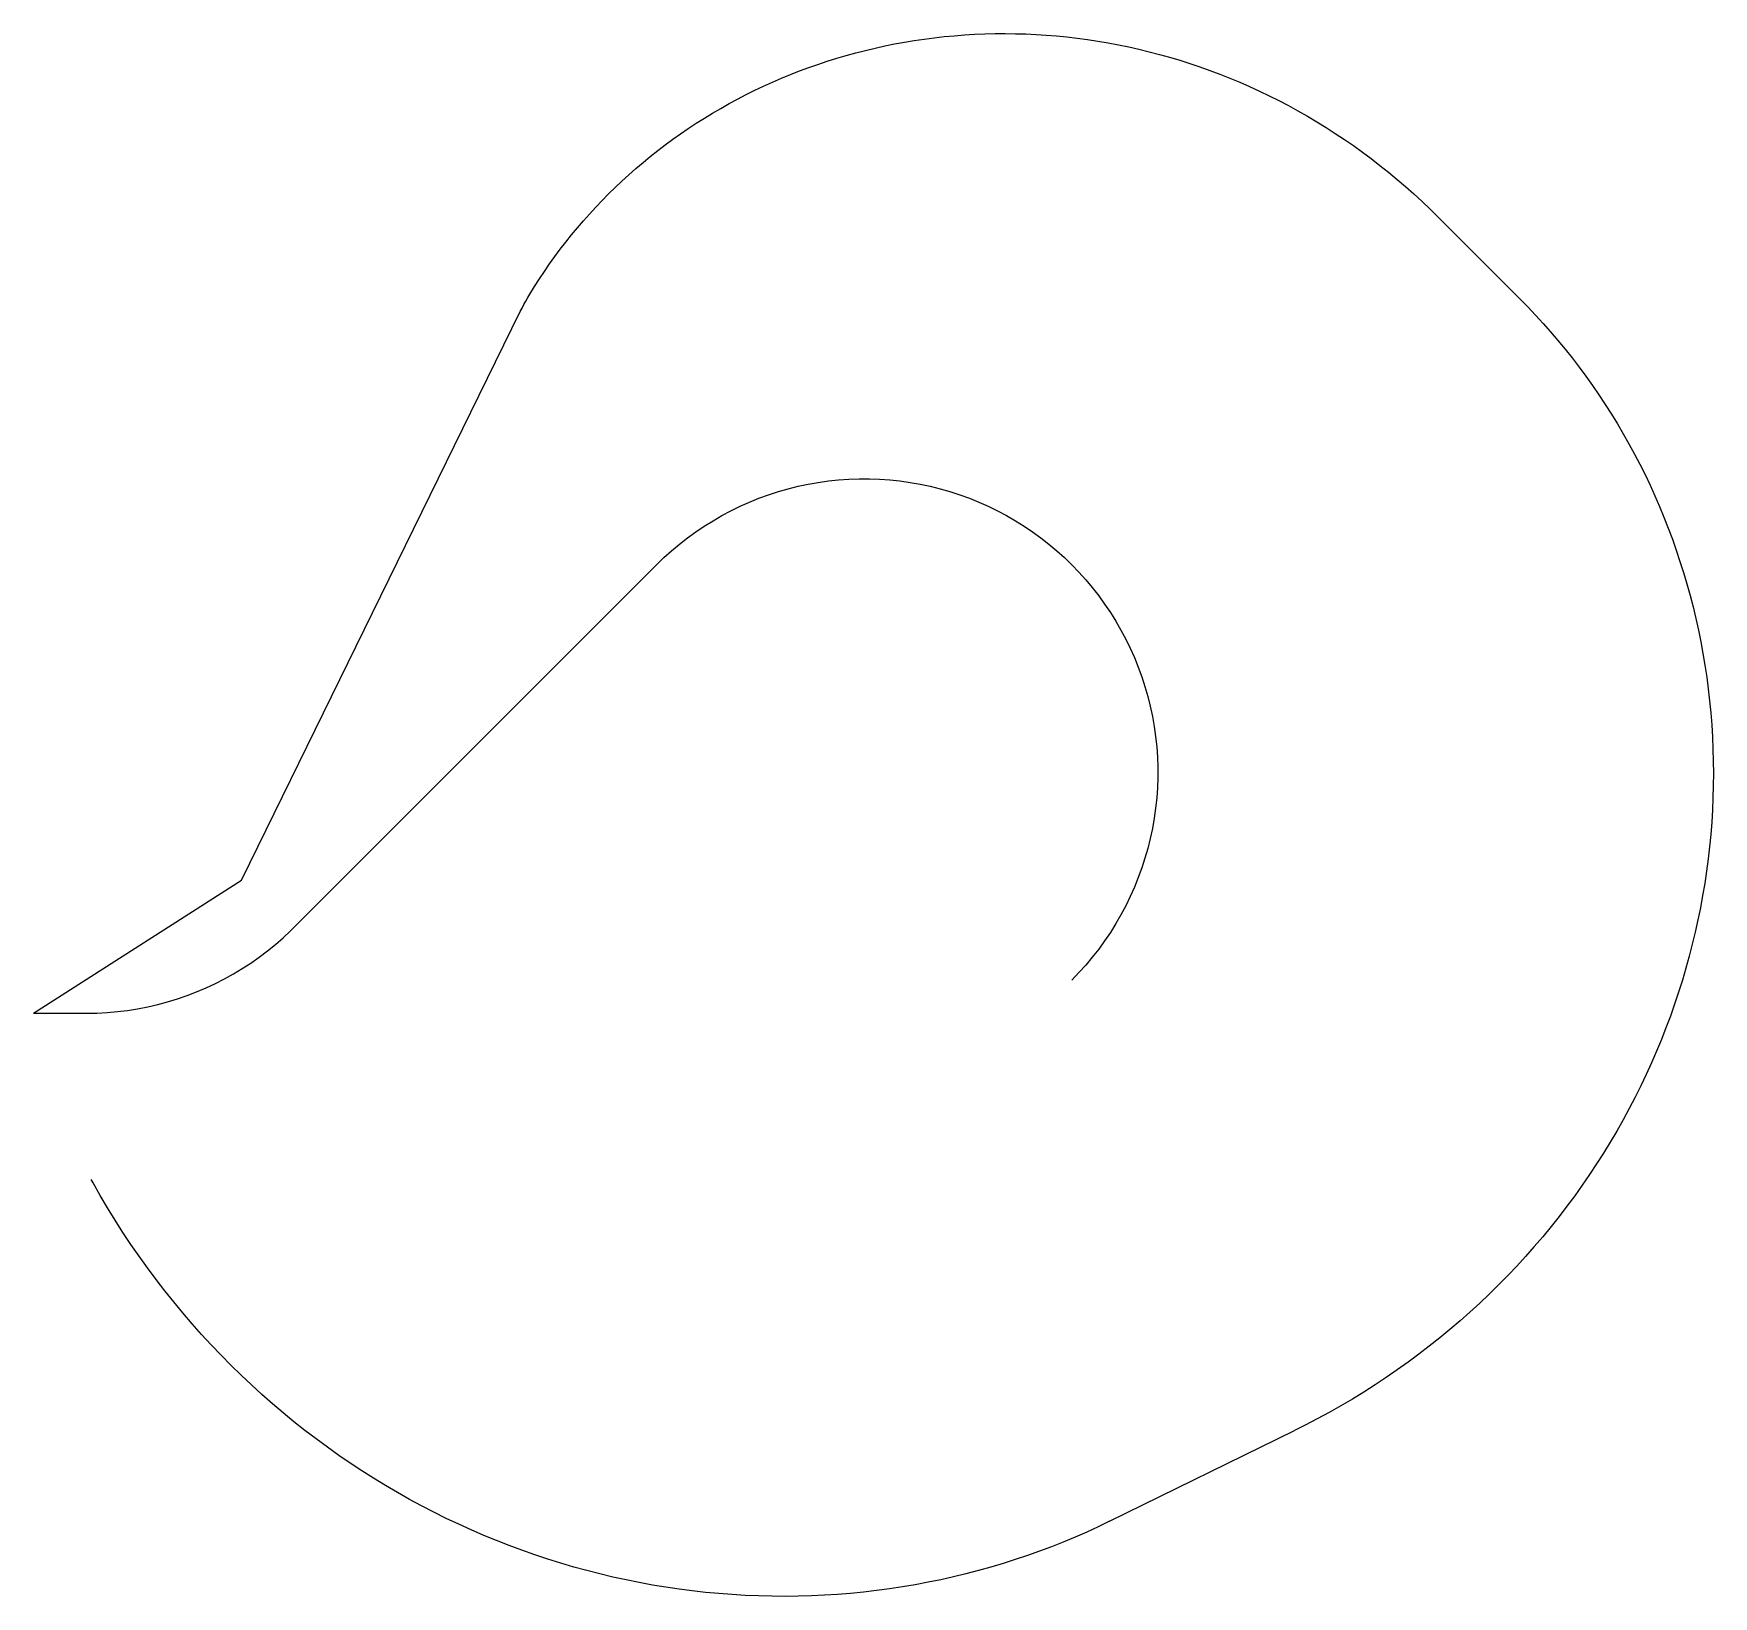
# Model space of a CAD drawing. Header units: metres. Extents: x 0 to 20017, y -6948 to 11670.
import ezdxf

# ---------------------------------------------------------------- set-up
doc = ezdxf.new("R2010")
doc.units = ezdxf.units.M

msp = doc.modelspace()

# ---------------------------------------------------------------- linework, layer by layer
at = {"layer": 'NorminalTrack', "color": 1}
msp.add_lwpolyline([(0, 0), (632, 0), (632, 0), (755, 2), (876, 9), (998, 19), (1119, 34), (1240, 53), (1360, 76), (1479, 104), (1597, 136), (1713, 171), (1829, 211), (1943, 255), (2055, 302), (2166, 354), (2275, 409), (2382, 469), (2486, 532), (2589, 598), (2689, 668), (2786, 742), (2881, 818), (2973, 899), (3063, 982), (3106, 1025), (3106, 1025), (7424, 5342), (7424, 5342), (7512, 5427), (7603, 5509), (7696, 5587), (7792, 5663), (7891, 5734), (7992, 5803), (8096, 5867), (8202, 5928), (8309, 5986), (8419, 6039), (8531, 6089), (8644, 6135), (8759, 6177), (8875, 6214), (8992, 6248), (9111, 6277), (9230, 6303), (9350, 6324), (9471, 6341), (9593, 6354), (9715, 6362), (9837, 6367), (9959, 6367), (10081, 6362), (10203, 6354), (10324, 6341), (10445, 6324), (10565, 6303), (10685, 6277), (10803, 6248), (10920, 6214), (11037, 6177), (11151, 6135), (11265, 6089), (11376, 6039), (11486, 5986), (11594, 5928), (11699, 5867), (11803, 5803), (11904, 5734), (12003, 5663), (12099, 5587), (12193, 5509), (12283, 5427), (12371, 5342), (12456, 5255), (12538, 5164), (12616, 5070), (12692, 4974), (12763, 4875), (12832, 4774), (12896, 4671), (12957, 4565), (13015, 4457), (13068, 4347), (13118, 4236), (13164, 4122), (13205, 4008), (13243, 3892), (13277, 3774), (13306, 3656), (13332, 3536), (13353, 3416), (13370, 3295), (13383, 3174), (13391, 3052), (13395, 2930), (13395, 2808), (13391, 2686), (13383, 2564), (13370, 2442), (13353, 2322), (13332, 2201), (13306, 2082), (13277, 1963), (13243, 1846), (13205, 1730), (13164, 1615), (13118, 1502), (13068, 1390), (13015, 1281), (12957, 1173), (12896, 1067), (12832, 963), (12763, 862), (12692, 763), (12616, 667), (12538, 574), (12456, 483), (12371, 395)], dxfattribs=at)
at = {"layer": 'SubLines', "color": 5}
for p, q in [((16725, 9496), (17712, 8510)), ((12822, -6053), (15027, -4971))]:
    msp.add_line(p, q, dxfattribs=at)
msp.add_lwpolyline([(0, 0), (2478, 1585), (5800, 8358), (5821, 8400), (5843, 8443), (5866, 8484), (5889, 8526), (5914, 8567)], dxfattribs=at)
at = {"layer": 'WindSpiral', "color": 3}
for points in [[(5914, 8567), (5970, 8658), (6028, 8748), (6087, 8838), (6149, 8927), (6211, 9015), (6276, 9101), (6342, 9187), (6410, 9272), (6480, 9357), (6551, 9440), (6624, 9521), (6698, 9602), (6774, 9682), (6852, 9761), (6931, 9838), (7011, 9914), (7094, 9989), (7177, 10063), (7262, 10135), (7349, 10206), (7437, 10276), (7526, 10344), (7617, 10411), (7709, 10476), (7802, 10540), (7897, 10602), (7993, 10663), (8090, 10723), (8189, 10780), (8288, 10836), (8389, 10891), (8492, 10944), (8595, 10995), (8699, 11044), (8805, 11092), (8911, 11138), (9018, 11183), (9127, 11225), (9236, 11266), (9347, 11304), (9458, 11341), (9570, 11377), (9683, 11410), (9797, 11441), (9912, 11470), (10027, 11498), (10143, 11523), (10260, 11547), (10377, 11568), (10495, 11588), (10614, 11605), (10733, 11621), (10852, 11634), (10972, 11645), (11093, 11654), (11214, 11662), (11335, 11667), (11457, 11670), (11579, 11670), (11701, 11669), (11823, 11666), (11945, 11660), (12068, 11652), (12191, 11642), (12314, 11630), (12437, 11616), (12559, 11599), (12682, 11581), (12805, 11560), (12927, 11537), (13050, 11512), (13172, 11485), (13294, 11455), (13415, 11423), (13537, 11389), (13658, 11353), (13778, 11315), (13898, 11274), (14018, 11232), (14137, 11187), (14256, 11140), (14373, 11091), (14491, 11040), (14607, 10986), (14723, 10931), (14838, 10873), (14953, 10813), (15066, 10751), (15179, 10687), (15290, 10621), (15401, 10553), (15511, 10482), (15620, 10410), (15727, 10336), (15834, 10259), (15939, 10181), (16043, 10101), (16146, 10019), (16248, 9934), (16349, 9848), (16448, 9760), (16546, 9670), (16642, 9578), (16725, 9496)], [(17712, 8510), (17805, 8414), (17897, 8317), (17988, 8218), (18077, 8118), (18164, 8015), (18250, 7911), (18334, 7806), (18417, 7698), (18497, 7589), (18576, 7479), (18653, 7366), (18729, 7253), (18802, 7137), (18874, 7021), (18943, 6902), (19011, 6783), (19077, 6662), (19140, 6539), (19202, 6416), (19262, 6291), (19319, 6165), (19375, 6037), (19428, 5909), (19479, 5779), (19528, 5648), (19575, 5516), (19619, 5383), (19661, 5249), (19701, 5114), (19739, 4978), (19774, 4841), (19807, 4704), (19838, 4565), (19866, 4426), (19892, 4286), (19916, 4146), (19937, 4004), (19956, 3863), (19972, 3720), (19986, 3577), (19997, 3434), (20006, 3290), (20012, 3146), (20016, 3001), (20017, 2857), (20016, 2711), (20012, 2566), (20006, 2421), (19997, 2275), (19985, 2129), (19971, 1984), (19955, 1838), (19936, 1692), (19914, 1547), (19889, 1402), (19863, 1256), (19833, 1111), (19801, 967), (19766, 822), (19729, 679), (19689, 535), (19647, 392), (19602, 249), (19554, 107), (19504, -34), (19452, -175), (19397, -315), (19339, -454), (19279, -592), (19216, -730), (19151, -867), (19083, -1002), (19013, -1137), (18940, -1271), (18865, -1404), (18788, -1535), (18708, -1666), (18625, -1795), (18541, -1923), (18454, -2050), (18364, -2175), (18272, -2299), (18178, -2422), (18082, -2543), (17983, -2663), (17882, -2781), (17779, -2897), (17674, -3012), (17567, -3125), (17457, -3237), (17345, -3347), (17232, -3455), (17116, -3561), (16998, -3665), (16878, -3767), (16756, -3868), (16632, -3966), (16507, -4063), (16379, -4157), (16250, -4249), (16119, -4340), (15986, -4428), (15851, -4513), (15715, -4597), (15577, -4678), (15437, -4757), (15296, -4834), (15153, -4908), (15027, -4971)], [(12822, -6053), (12686, -6118), (12549, -6181), (12410, -6241), (12270, -6300), (12129, -6356), (11986, -6409), (11843, -6460), (11698, -6509), (11553, -6556), (11406, -6599), (11258, -6641), (11109, -6679), (10960, -6716), (10809, -6749), (10658, -6780), (10506, -6809), (10353, -6835), (10200, -6858), (10046, -6879), (9891, -6897), (9736, -6912), (9580, -6925), (9424, -6935), (9268, -6942), (9111, -6946), (8954, -6948), (8796, -6947), (8638, -6943), (8481, -6936), (8323, -6927), (8165, -6915), (8007, -6900), (7849, -6883), (7691, -6862), (7533, -6839), (7375, -6813), (7218, -6784), (7061, -6752), (6904, -6718), (6747, -6681), (6591, -6641), (6436, -6598), (6281, -6552), (6126, -6504), (5973, -6453), (5819, -6399), (5667, -6343), (5515, -6283), (5365, -6221), (5215, -6156), (5066, -6089), (4917, -6019), (4770, -5946), (4624, -5870), (4480, -5792), (4336, -5711), (4193, -5627), (4052, -5541), (3912, -5453), (3774, -5361), (3637, -5268), (3501, -5171), (3367, -5072), (3234, -4971), (3103, -4867), (2974, -4761), (2846, -4652), (2720, -4541), (2596, -4428), (2473, -4312), (2352, -4194), (2234, -4074), (2117, -3951), (2002, -3827), (1890, -3700), (1779, -3571), (1670, -3440), (1564, -3306), (1460, -3171), (1358, -3034), (1258, -2895), (1160, -2754), (1065, -2611), (972, -2466), (882, -2319), (794, -2170), (709, -2020), (688, -1983)]]:
    msp.add_lwpolyline(points, dxfattribs=at)

doc.saveas('drawing.dxf')
